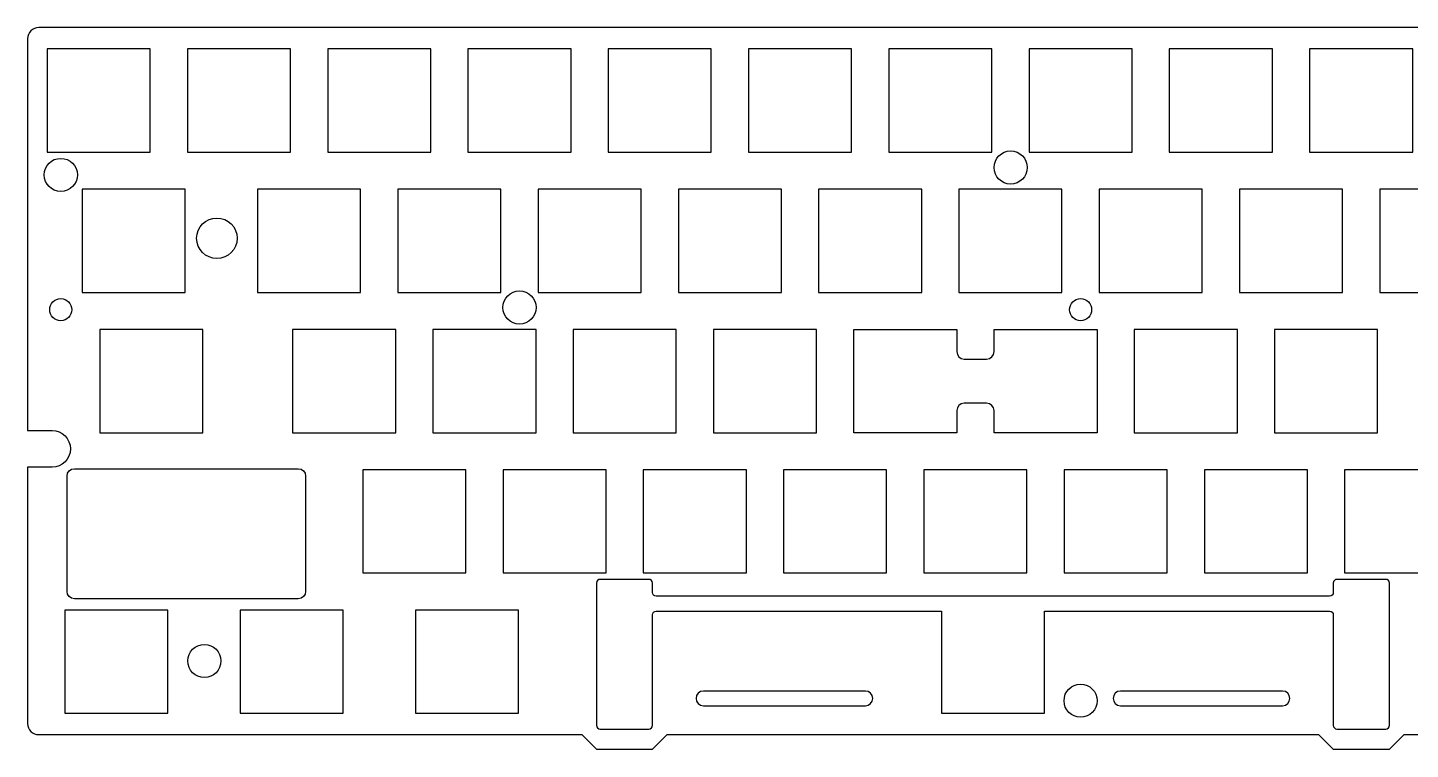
# Model space of a CAD drawing. Header units: millimetres. Extents: x -143 to 143, y -788 to -242.
# Drawn here: x -142.9 to 44.9, y -340.5 to -242.5 of the extents above; entities that cross this region are included whole.
import ezdxf

# ---------------------------------------------------------------- set-up
doc = ezdxf.new("R2010")
doc.units = ezdxf.units.MM
doc.header["$MEASUREMENT"] = 0
doc.layers.add('Poron', color=1, linetype='Continuous', true_color=0xff0000)

msp = doc.modelspace()

# ---------------------------------------------------------------- linework, layer by layer
at = {"layer": 'Poron'}
for p, q in [((-137.56, -319.03, 4.62), (-137.56, -303.38, 4.62)), ((-105.16, -303.38, 4.62), (-105.16, -319.03, 4.62))]:
    msp.add_line(p, q, dxfattribs=at)
for points in [[(-142.91, -243.98), (-142.91, -297.18), (-139.6, -297.18)], [(-16.72, -294.48), (-16.72, -297.48), (-30.72, -297.48), (-30.72, -283.48), (-16.72, -283.48), (-16.72, -286.48)], [(-11.67, -286.48), (-11.67, -283.48), (2.33, -283.48), (2.33, -297.48), (-11.67, -297.48), (-11.67, -294.48)], [(-139.6, -302.18), (-142.91, -302.18), (-142.91, -336.98)], [(-136.56, -302.38), (-106.16, -302.38)], [(-65.66, -317.9), (-65.66, -337.22)], [(-58.54, -317.4), (-65.16, -317.4)], [(-58.04, -319.19), (-58.04, -317.9)], [(34.41, -317.9), (34.41, -319.19)], [(41.53, -317.4), (34.91, -317.4)], [(42.03, -337.22), (42.03, -317.9)], [(-106.16, -320.03), (-136.56, -320.03)], [(33.91, -319.69), (-57.54, -319.69)], [(-58.04, -337.22), (-58.04, -322.22)], [(-57.54, -321.72), (-18.82, -321.72), (-18.82, -335.58), (-4.82, -335.58), (-4.82, -321.72), (33.91, -321.72)], [(34.41, -322.22), (34.41, -337.22)], [(-29.14, -332.56), (-51.14, -332.56)], [(27.51, -332.56), (5.51, -332.56)], [(-51.14, -334.56), (-29.14, -334.56)], [(5.51, -334.56), (27.51, -334.56)], [(-65.16, -337.72), (-58.54, -337.72)], [(34.91, -337.72), (41.53, -337.72)], [(-141.41, -338.48), (-67.66, -338.48), (-65.66, -340.48), (-58.04, -340.48), (-56.04, -338.48), (32.41, -338.48), (34.41, -340.48), (42.03, -340.48), (44.03, -338.48), (141.59, -338.48)]]:
    msp.add_lwpolyline(points, dxfattribs=at)
for points in [[(-140.26, -259.38), (-126.26, -259.38), (-126.26, -245.38), (-140.26, -245.38)], [(-121.21, -259.38), (-107.21, -259.38), (-107.21, -245.38), (-121.21, -245.38)], [(-102.16, -259.38), (-88.16, -259.38), (-88.16, -245.38), (-102.16, -245.38)], [(-83.11, -259.38), (-69.11, -259.38), (-69.11, -245.38), (-83.11, -245.38)], [(-64.06, -259.38), (-50.06, -259.38), (-50.06, -245.38), (-64.06, -245.38)], [(-45.01, -259.38), (-31.01, -259.38), (-31.01, -245.38), (-45.01, -245.38)], [(-25.96, -259.38), (-11.96, -259.38), (-11.96, -245.38), (-25.96, -245.38)], [(-6.91, -259.38), (7.09, -259.38), (7.09, -245.38), (-6.91, -245.38)], [(12.14, -259.38), (26.14, -259.38), (26.14, -245.38), (12.14, -245.38)], [(31.19, -259.38), (45.19, -259.38), (45.19, -245.38), (31.19, -245.38)], [(-135.5, -278.43), (-121.5, -278.43), (-121.5, -264.43), (-135.5, -264.43)], [(-111.69, -278.43), (-97.69, -278.43), (-97.69, -264.43), (-111.69, -264.43)], [(-92.64, -278.43), (-78.64, -278.43), (-78.64, -264.43), (-92.64, -264.43)], [(-73.59, -278.43), (-59.59, -278.43), (-59.59, -264.43), (-73.59, -264.43)], [(-54.54, -278.43), (-40.54, -278.43), (-40.54, -264.43), (-54.54, -264.43)], [(-35.49, -278.43), (-21.49, -278.43), (-21.49, -264.43), (-35.49, -264.43)], [(-16.44, -278.43), (-2.44, -278.43), (-2.44, -264.43), (-16.44, -264.43)], [(2.61, -278.43), (16.61, -278.43), (16.61, -264.43), (2.61, -264.43)], [(21.66, -278.43), (35.66, -278.43), (35.66, -264.43), (21.66, -264.43)], [(40.71, -278.43), (54.71, -278.43), (54.71, -264.43), (40.71, -264.43)], [(-133.12, -297.48), (-119.12, -297.48), (-119.12, -283.48), (-133.12, -283.48)], [(-106.92, -297.48), (-92.92, -297.48), (-92.92, -283.48), (-106.92, -283.48)], [(-87.87, -297.48), (-73.87, -297.48), (-73.87, -283.48), (-87.87, -283.48)], [(-68.82, -297.48), (-54.82, -297.48), (-54.82, -283.48), (-68.82, -283.48)], [(-49.77, -297.48), (-35.77, -297.48), (-35.77, -283.48), (-49.77, -283.48)], [(7.38, -297.48), (21.38, -297.48), (21.38, -283.48), (7.38, -283.48)], [(26.43, -297.48), (40.43, -297.48), (40.43, -283.48), (26.43, -283.48)], [(-97.4, -316.53), (-83.4, -316.53), (-83.4, -302.53), (-97.4, -302.53)], [(-78.35, -316.53), (-64.35, -316.53), (-64.35, -302.53), (-78.35, -302.53)], [(-59.3, -316.53), (-45.3, -316.53), (-45.3, -302.53), (-59.3, -302.53)], [(-40.25, -316.53), (-26.25, -316.53), (-26.25, -302.53), (-40.25, -302.53)], [(-21.2, -316.53), (-7.2, -316.53), (-7.2, -302.53), (-21.2, -302.53)], [(-2.15, -316.53), (11.85, -316.53), (11.85, -302.53), (-2.15, -302.53)], [(16.9, -316.53), (30.9, -316.53), (30.9, -302.53), (16.9, -302.53)], [(35.95, -316.53), (49.95, -316.53), (49.95, -302.53), (35.95, -302.53)], [(-137.88, -335.58), (-123.88, -335.58), (-123.88, -321.58), (-137.88, -321.58)], [(-114.07, -335.58), (-100.07, -335.58), (-100.07, -321.58), (-114.07, -321.58)], [(-90.25, -335.58), (-76.25, -335.58), (-76.25, -321.58), (-90.25, -321.58)]]:
    msp.add_lwpolyline(points, close=True, dxfattribs=at)
for centre, radius in [((-138.41, -262.48, 4.62), 2.25), ((-9.41, -261.48, 4.62), 2.25), ((-117.21, -271.08, 4.62), 2.75), ((-138.41, -280.78, 3.22), 1.5), ((-76.11, -280.48, 4.62), 2.25), ((0.09, -280.78, 3.22), 1.5), ((-118.91, -328.48, 4.62), 2.25), ((0.09, -333.88, 4.62), 2.25)]:
    msp.add_circle(centre, radius, dxfattribs=at)
for centre, radius, start, end in [((-141.41, -243.98, 4.62), 1.5, 90, 180), ((-15.72, -286.48, 4.62), 1, 180, 270), ((-12.67, -286.48, 4.62), 1, 270, 0), ((-15.72, -294.48, 4.62), 1, 90, 180), ((-12.67, -294.48, 4.62), 1, 0, 90), ((-65.16, -317.9, 4.62), 0.5, 90.0209, 179.9791), ((-58.54, -317.9, 4.62), 0.5, 0.0209, 89.9791), ((34.91, -317.9, 4.62), 0.5, 90.0209, 179.9791), ((41.53, -317.9, 4.62), 0.5, 0.0209, 89.9791), ((-51.14, -333.56, 3.22), 1, 90, 180), ((-51.14, -333.56, 3.22), 1, 180, 270), ((-29.14, -333.56, 3.22), 1, 0, 90), ((-29.14, -333.56, 3.22), 1, 270, 0), ((5.51, -333.56, 3.22), 1, 90, 180), ((5.51, -333.56, 3.22), 1, 180, 270), ((27.51, -333.56, 3.22), 1, 0, 90), ((27.51, -333.56, 3.22), 1, 270, 0), ((-141.41, -336.98, 4.62), 1.5, 180, 270), ((-65.16, -337.22, 4.62), 0.5, 180.0209, 269.9791), ((-58.54, -337.22, 4.62), 0.5, 270.0209, 359.9791), ((34.91, -337.22, 4.62), 0.5, 180.0209, 269.9791), ((41.53, -337.22, 4.62), 0.5, 270.0209, 359.9791)]:
    msp.add_arc(centre, radius, start, end, dxfattribs=at)
at = {"layer": 'Poron', "extrusion": (1.14101e-27, -3.55271e-16, -1)}
msp.add_arc((139.6, -299.68, -4.62), 2.5, 90, 270, dxfattribs=at)
at = {"layer": 'Poron', "extrusion": (0, 0, -1)}
for centre, radius, start, end in [((136.56, -303.38, -4.62), 1, 0, 90), ((106.16, -303.38, -4.62), 1, 90, 180), ((106.16, -319.03, -4.62), 1, 180, 270), ((57.54, -319.19, -4.62), 0.5, 270.0209, 359.9791), ((-33.91, -319.19, -4.62), 0.5, 180.0209, 269.9791), ((57.54, -322.22, -4.62), 0.5, 0.0209, 89.9791), ((-33.91, -322.22, -4.62), 0.5, 90.0209, 179.9791)]:
    msp.add_arc(centre, radius, start, end, dxfattribs=at)
at = {"layer": 'Poron', "extrusion": (-5.6798e-29, 0, -1)}
msp.add_arc((136.56, -319.03, -4.62), 1, 270, 360, dxfattribs=at)
at = {"layer": 'Poron'}
for points in [[(141.59, -242.48, 4.62), (0.09, -242.48, 4.62), (-141.41, -242.48, 4.62)], [(-15.72, -287.48, 4.62), (-14.2, -287.48, 4.62), (-12.67, -287.48, 4.62)], [(-12.67, -293.48, 4.62), (-14.2, -293.48, 4.62), (-15.72, -293.48, 4.62)]]:
    msp.add_open_spline(points, degree=2, dxfattribs=at)

doc.saveas('drawing.dxf')
